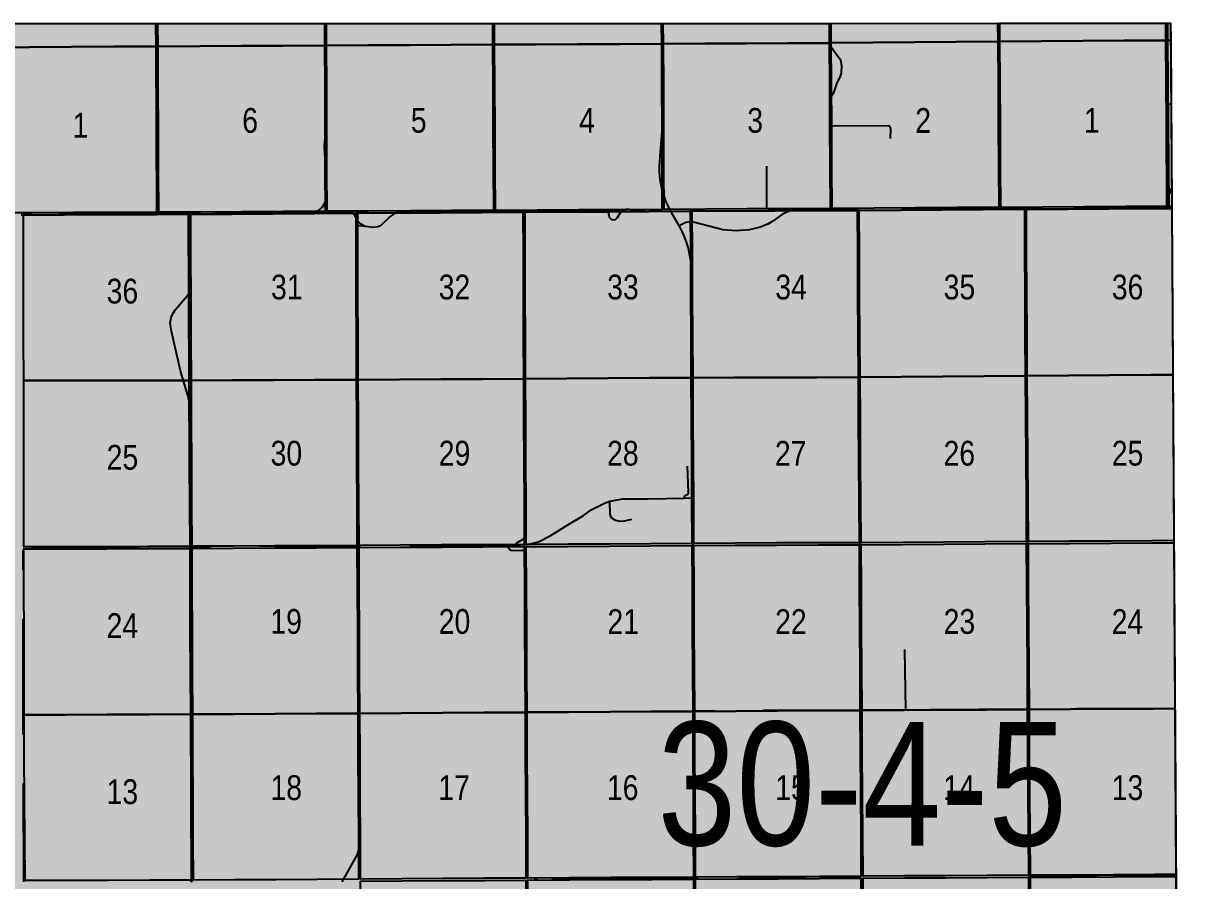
# Model space of a CAD drawing. Extents: x 639460 to 650829, y 5702863 to 5715975.
# Drawn here: x 646447.3 to 646823.9, y 5712646.3 to 5712923.3 of the extents above; entities that cross this region are included whole.
import ezdxf

# ---------------------------------------------------------------- set-up
doc = ezdxf.new("R2010")
doc.units = 0
doc.header["$LTSCALE"] = 5
doc.linetypes.add('DASHED2', pattern=[9.525, 6.35, -3.175])
doc.layers.add('Quarters', color=8, linetype='Continuous')
doc.layers.add('RoadSeg', color=57, linetype='DASHED2')
doc.layers.add('ROUTE-MAP-BACKGROUND-H', color=7, linetype='Continuous', true_color=0xf0ebff)
doc.styles.add('120', font='ARIALN.TTF', dxfattribs={"height": 13})

msp = doc.modelspace()

# ---------------------------------------------------------------- hatches: boundary and pattern name
at = {"layer": 'ROUTE-MAP-BACKGROUND-H'}
h = msp.add_hatch(color=256, dxfattribs=at)
h.dxf.hatch_style = 1
h.paths.add_polyline_path([(644722.08, 5712923.1), (644716.33, 5711989.96), (646823.87, 5711989.96), (646818.02, 5712923.31)])

# ---------------------------------------------------------------- linework, layer by layer
at = {"layer": 'Quarters'}
for points in [[(646163.5, 5712923.25), (646490.16, 5712923.28), (646490.19, 5712915.85), (646490.31, 5712889.06), (646490.43, 5712862.26), (646490.43, 5712861.57), (646490.43, 5712861.57), (646474.03, 5712861.52), (646447.32, 5712861.42), (646446.65, 5712861.42)], [(646446.65, 5712861.42), (646447.32, 5712861.42), (646474.03, 5712861.52), (646490.43, 5712861.57), (646500.73, 5712861.6), (646500.84, 5712834.74), (646500.95, 5712807.94), (646501.06, 5712781.15), (646501.18, 5712754.32), (646501.18, 5712753.65), (646501.28, 5712726.84), (646501.39, 5712700.03), (646501.51, 5712673.22), (646501.61, 5712646.42), (646501.62, 5712645.75)], [(646501.62, 5712645.75), (646501.61, 5712646.42), (646501.51, 5712673.22), (646501.39, 5712700.03), (646501.28, 5712726.84), (646501.18, 5712753.65), (646501.18, 5712754.32), (646501.06, 5712781.15), (646500.95, 5712807.94), (646500.84, 5712834.74), (646500.73, 5712861.6), (646501.4, 5712861.6), (646528.07, 5712861.77), (646554.73, 5712861.94), (646555.4, 5712861.94), (646582.07, 5712862.09), (646608.75, 5712862.26), (646609.42, 5712862.26), (646636.1, 5712862.43), (646662.79, 5712862.6), (646663.46, 5712862.6), (646690.11, 5712862.77), (646716.73, 5712862.88), (646717.4, 5712862.88), (646744.1, 5712863.05), (646770.79, 5712863.21), (646771.46, 5712863.21), (646798.11, 5712863.35), (646816.84, 5712863.44), (646818.4, 5712863.45), (646820.43, 5712539.74)]]:
    msp.add_lwpolyline(points, dxfattribs=at)
for points in [[(646449.29, 5712915.62), (646435.65, 5712915.54), (646435.64, 5712923.28), (646490.16, 5712923.28), (646490.19, 5712915.85), (646476.56, 5712915.78), (646462.93, 5712915.7), (646449.29, 5712915.62)], [(646816.84, 5712863.44), (646798.11, 5712863.35), (646771.46, 5712863.21), (646770.79, 5712863.21), (646744.1, 5712863.05), (646717.4, 5712862.88), (646716.73, 5712862.88), (646690.11, 5712862.77), (646663.46, 5712862.6), (646662.79, 5712862.6), (646636.1, 5712862.43), (646609.42, 5712862.26), (646608.75, 5712862.26), (646582.07, 5712862.09), (646555.4, 5712861.94), (646554.73, 5712861.94), (646528.07, 5712861.77), (646501.4, 5712861.6), (646500.73, 5712861.6), (646490.43, 5712861.57), (646490.43, 5712862.26), (646490.31, 5712889.06), (646490.19, 5712915.85), (646490.16, 5712923.28), (646816.46, 5712923.31), (646816.5, 5712917.81), (646816.71, 5712891), (646816.84, 5712864.15), (646816.84, 5712863.44)], [(646504.31, 5712915.92), (646490.86, 5712915.85), (646490.83, 5712923.28), (646544.61, 5712923.29), (646544.65, 5712916.13), (646531.2, 5712916.06), (646517.76, 5712915.99), (646504.31, 5712915.92)], [(646558.72, 5712916.21), (646545.32, 5712916.13), (646545.28, 5712923.29), (646598.92, 5712923.29), (646598.93, 5712916.46), (646585.53, 5712916.38), (646572.12, 5712916.29), (646558.72, 5712916.21)], [(646613.07, 5712916.52), (646599.6, 5712916.47), (646599.59, 5712923.29), (646653.44, 5712923.3), (646653.48, 5712916.67), (646640.01, 5712916.62), (646626.54, 5712916.57), (646613.07, 5712916.52)], [(646707.71, 5712916.95), (646694.32, 5712916.88), (646680.93, 5712916.82), (646667.54, 5712916.75), (646654.15, 5712916.68), (646654.11, 5712923.3), (646707.68, 5712923.3), (646707.71, 5712916.95)], [(646721.83, 5712917.08), (646708.38, 5712916.96), (646708.35, 5712923.3), (646762.14, 5712923.31), (646762.18, 5712917.43), (646748.73, 5712917.31), (646735.28, 5712917.19), (646721.83, 5712917.08)], [(646816.5, 5712917.81), (646803.08, 5712917.71), (646789.67, 5712917.62), (646776.26, 5712917.53), (646762.85, 5712917.43), (646762.81, 5712923.31), (646816.46, 5712923.31), (646816.5, 5712917.81)], [(646818.4, 5712863.45), (646816.84, 5712863.44), (646816.84, 5712864.15), (646816.71, 5712891), (646816.5, 5712917.81), (646816.46, 5712923.31), (646818.02, 5712923.31), (646818.4, 5712863.45)], [(646818.06, 5712917.83), (646817.17, 5712917.82), (646817.13, 5712923.31), (646818.02, 5712923.31), (646818.06, 5712917.83)], [(646558.92, 5712862.64), (646545.49, 5712862.56), (646545.44, 5712875.97), (646545.4, 5712889.37), (646545.36, 5712902.75), (646545.32, 5712916.13), (646558.72, 5712916.21), (646572.12, 5712916.29), (646585.53, 5712916.38), (646598.93, 5712916.46), (646599, 5712903.08), (646599.07, 5712889.69), (646599.14, 5712876.28), (646599.21, 5712862.86), (646585.78, 5712862.79), (646572.35, 5712862.71), (646558.92, 5712862.64)], [(646613.33, 5712862.93), (646599.88, 5712862.86), (646599.81, 5712876.28), (646599.74, 5712889.69), (646599.67, 5712903.08), (646599.6, 5712916.47), (646613.07, 5712916.52), (646626.54, 5712916.57), (646640.01, 5712916.62), (646653.48, 5712916.67), (646653.57, 5712903.28), (646653.66, 5712889.89), (646653.67, 5712876.51), (646653.67, 5712863.13), (646640.22, 5712863.06), (646626.78, 5712863), (646613.33, 5712862.93)], [(646654.15, 5712916.68), (646667.54, 5712916.75), (646680.93, 5712916.82), (646694.32, 5712916.88), (646707.71, 5712916.95), (646707.79, 5712903.63), (646707.86, 5712890.3), (646707.94, 5712876.9), (646708.02, 5712863.5), (646694.6, 5712863.41), (646681.18, 5712863.32), (646667.76, 5712863.23), (646654.34, 5712863.14), (646654.33, 5712876.51), (646654.33, 5712889.89), (646654.24, 5712903.29), (646654.15, 5712916.68)], [(646722.15, 5712863.59), (646708.69, 5712863.51), (646708.61, 5712876.9), (646708.53, 5712890.3), (646708.46, 5712903.63), (646708.38, 5712916.96), (646721.83, 5712917.08), (646735.28, 5712917.19), (646748.73, 5712917.31), (646762.18, 5712917.43), (646762.27, 5712904.01), (646762.36, 5712890.59), (646762.44, 5712877.21), (646762.53, 5712863.84), (646749.07, 5712863.75), (646735.61, 5712863.67), (646722.15, 5712863.59)], [(646762.85, 5712917.43), (646776.26, 5712917.53), (646789.67, 5712917.62), (646803.08, 5712917.71), (646816.5, 5712917.81), (646816.6, 5712904.4), (646816.71, 5712891), (646816.77, 5712877.58), (646816.84, 5712864.15), (646803.43, 5712864.07), (646790.02, 5712864), (646776.61, 5712863.92), (646763.2, 5712863.84), (646763.11, 5712877.22), (646763.03, 5712890.6), (646762.94, 5712904.01), (646762.85, 5712917.43)], [(646818.39, 5712864.16), (646817.51, 5712864.16), (646817.44, 5712877.58), (646817.38, 5712891.01), (646817.27, 5712904.41), (646817.17, 5712917.82), (646818.06, 5712917.83), (646818.39, 5712864.16)], [(646450.03, 5712862.1), (646436.56, 5712862.07), (646436.33, 5712875.42), (646436.1, 5712888.77), (646435.88, 5712902.15), (646435.65, 5712915.54), (646449.29, 5712915.62), (646462.93, 5712915.7), (646476.56, 5712915.78), (646490.19, 5712915.85), (646490.25, 5712902.45), (646490.31, 5712889.06), (646490.37, 5712875.66), (646490.43, 5712862.26), (646476.97, 5712862.19), (646463.5, 5712862.13), (646450.03, 5712862.1)], [(646504.52, 5712862.33), (646491.1, 5712862.26), (646491.04, 5712875.66), (646490.98, 5712889.06), (646490.92, 5712902.46), (646490.86, 5712915.85), (646504.31, 5712915.92), (646517.76, 5712915.99), (646531.2, 5712916.06), (646544.65, 5712916.13), (646544.69, 5712902.75), (646544.73, 5712889.37), (646544.77, 5712875.96), (646544.82, 5712862.56), (646531.38, 5712862.48), (646517.95, 5712862.41), (646504.52, 5712862.33)], [(646460.82, 5712807.87), (646447.44, 5712807.85), (646447.41, 5712821.2), (646447.38, 5712834.55), (646447.35, 5712847.99), (646447.32, 5712861.42), (646460.67, 5712861.47), (646474.03, 5712861.52), (646487.38, 5712861.56), (646500.73, 5712861.6), (646500.79, 5712848.17), (646500.84, 5712834.74), (646500.89, 5712821.34), (646500.95, 5712807.94), (646487.57, 5712807.92), (646474.2, 5712807.89), (646460.82, 5712807.87)], [(646514.93, 5712807.99), (646501.62, 5712807.94), (646501.56, 5712821.34), (646501.51, 5712834.74), (646501.46, 5712848.17), (646501.4, 5712861.6), (646514.73, 5712861.69), (646528.07, 5712861.77), (646541.4, 5712861.85), (646554.73, 5712861.94), (646554.75, 5712848.43), (646554.76, 5712834.92), (646554.82, 5712821.52), (646554.88, 5712808.12), (646541.56, 5712808.08), (646528.24, 5712808.03), (646514.93, 5712807.99)], [(646568.89, 5712808.2), (646555.55, 5712808.12), (646555.49, 5712821.52), (646555.43, 5712834.92), (646555.42, 5712848.43), (646555.4, 5712861.94), (646568.73, 5712862.02), (646582.07, 5712862.09), (646595.41, 5712862.18), (646608.75, 5712862.26), (646608.79, 5712848.74), (646608.83, 5712835.22), (646608.87, 5712821.83), (646608.91, 5712808.43), (646595.57, 5712808.35), (646582.23, 5712808.28), (646568.89, 5712808.2)], [(646663.05, 5712808.8), (646649.68, 5712808.71), (646636.31, 5712808.62), (646622.95, 5712808.52), (646609.58, 5712808.43), (646609.54, 5712821.83), (646609.5, 5712835.23), (646609.46, 5712848.75), (646609.42, 5712862.26), (646622.76, 5712862.35), (646636.1, 5712862.43), (646649.44, 5712862.51), (646662.79, 5712862.6), (646662.85, 5712849.09), (646662.92, 5712835.58), (646662.98, 5712822.19), (646663.05, 5712808.8)], [(646677.04, 5712808.83), (646663.72, 5712808.8), (646663.65, 5712822.19), (646663.59, 5712835.59), (646663.52, 5712849.09), (646663.46, 5712862.6), (646676.78, 5712862.69), (646690.11, 5712862.77), (646703.42, 5712862.82), (646716.73, 5712862.88), (646716.81, 5712849.29), (646716.88, 5712835.71), (646716.96, 5712822.31), (646717.03, 5712808.92), (646703.7, 5712808.89), (646690.37, 5712808.86), (646677.04, 5712808.83)], [(646731.04, 5712809.06), (646717.7, 5712808.93), (646717.63, 5712822.32), (646717.55, 5712835.71), (646717.48, 5712849.3), (646717.4, 5712862.88), (646730.75, 5712862.96), (646744.1, 5712863.05), (646757.44, 5712863.13), (646770.79, 5712863.21), (646770.84, 5712849.69), (646770.89, 5712836.16), (646770.97, 5712822.8), (646771.06, 5712809.44), (646757.72, 5712809.31), (646744.38, 5712809.19), (646731.04, 5712809.06)], [(646785.08, 5712809.53), (646771.73, 5712809.45), (646771.64, 5712822.81), (646771.56, 5712836.17), (646771.51, 5712849.69), (646771.46, 5712863.21), (646784.79, 5712863.28), (646798.11, 5712863.35), (646811.44, 5712863.42), (646818.4, 5712863.45), (646818.73, 5712809.74), (646811.77, 5712809.7), (646798.43, 5712809.61), (646785.08, 5712809.53)], [(646460.92, 5712754.16), (646447.52, 5712754.12), (646447.51, 5712767.59), (646447.51, 5712781.06), (646447.47, 5712794.46), (646447.44, 5712807.85), (646460.82, 5712807.87), (646474.2, 5712807.89), (646487.57, 5712807.92), (646500.95, 5712807.94), (646501, 5712794.54), (646501.06, 5712781.15), (646501.12, 5712767.74), (646501.18, 5712754.32), (646487.75, 5712754.26), (646474.32, 5712754.2), (646460.92, 5712754.16)], [(646515.16, 5712754.39), (646501.84, 5712754.32), (646501.79, 5712767.74), (646501.73, 5712781.15), (646501.67, 5712794.55), (646501.62, 5712807.94), (646514.93, 5712807.99), (646528.24, 5712808.03), (646541.56, 5712808.08), (646554.88, 5712808.12), (646554.94, 5712794.72), (646555, 5712781.33), (646555.06, 5712767.95), (646555.12, 5712754.57), (646541.8, 5712754.51), (646528.48, 5712754.45), (646515.16, 5712754.39)], [(646569.13, 5712754.66), (646555.79, 5712754.58), (646555.73, 5712767.95), (646555.67, 5712781.33), (646555.61, 5712794.73), (646555.55, 5712808.12), (646568.89, 5712808.2), (646582.23, 5712808.28), (646595.57, 5712808.35), (646608.91, 5712808.43), (646608.97, 5712795.05), (646609.04, 5712781.66), (646609.1, 5712768.28), (646609.16, 5712754.89), (646595.82, 5712754.81), (646582.48, 5712754.74), (646569.13, 5712754.66)], [(646609.58, 5712808.43), (646622.95, 5712808.52), (646636.31, 5712808.62), (646649.68, 5712808.71), (646663.05, 5712808.8), (646663.11, 5712795.4), (646663.18, 5712782.01), (646663.25, 5712768.61), (646663.32, 5712755.22), (646649.95, 5712755.12), (646636.58, 5712755.02), (646623.21, 5712754.96), (646609.83, 5712754.9), (646609.77, 5712768.28), (646609.71, 5712781.67), (646609.64, 5712795.05), (646609.58, 5712808.43)], [(646677.33, 5712755.31), (646663.99, 5712755.22), (646663.92, 5712768.62), (646663.85, 5712782.01), (646663.78, 5712795.4), (646663.72, 5712808.8), (646677.04, 5712808.83), (646690.37, 5712808.86), (646703.7, 5712808.89), (646717.03, 5712808.92), (646717.11, 5712795.53), (646717.19, 5712782.14), (646717.27, 5712768.79), (646717.35, 5712755.45), (646704.01, 5712755.42), (646690.67, 5712755.39), (646677.33, 5712755.31)], [(646731.36, 5712755.55), (646718.02, 5712755.45), (646717.94, 5712768.8), (646717.86, 5712782.15), (646717.78, 5712795.54), (646717.7, 5712808.93), (646731.04, 5712809.06), (646744.38, 5712809.19), (646757.72, 5712809.31), (646771.06, 5712809.44), (646771.14, 5712796.05), (646771.23, 5712782.65), (646771.31, 5712769.26), (646771.39, 5712755.86), (646758.05, 5712755.76), (646744.7, 5712755.66), (646731.36, 5712755.55)], [(646785.41, 5712755.94), (646772.06, 5712755.86), (646771.98, 5712769.26), (646771.89, 5712782.66), (646771.81, 5712796.05), (646771.73, 5712809.45), (646785.08, 5712809.53), (646798.43, 5712809.61), (646811.77, 5712809.7), (646818.73, 5712809.74), (646819.07, 5712756.14), (646812.12, 5712756.1), (646798.77, 5712756.02), (646785.41, 5712755.94)], [(646623.48, 5712700.75), (646610.11, 5712700.67), (646610.04, 5712714.05), (646609.97, 5712727.44), (646609.9, 5712740.83), (646609.83, 5712754.23), (646623.21, 5712754.29), (646636.58, 5712754.35), (646649.95, 5712754.45), (646663.32, 5712754.55), (646663.39, 5712741.16), (646663.46, 5712727.76), (646663.53, 5712714.37), (646663.6, 5712700.97), (646650.23, 5712700.9), (646636.85, 5712700.82), (646623.48, 5712700.75)], [(646677.62, 5712701.06), (646664.27, 5712700.98), (646664.2, 5712714.37), (646664.13, 5712727.77), (646664.06, 5712741.16), (646663.99, 5712754.55), (646677.33, 5712754.64), (646690.68, 5712754.72), (646704.01, 5712754.75), (646717.35, 5712754.78), (646717.43, 5712741.43), (646717.5, 5712728.08), (646717.58, 5712714.69), (646717.66, 5712701.31), (646704.31, 5712701.23), (646690.96, 5712701.14), (646677.62, 5712701.06)], [(646731.68, 5712701.39), (646718.33, 5712701.31), (646718.25, 5712714.7), (646718.17, 5712728.09), (646718.1, 5712741.43), (646718.02, 5712754.78), (646731.36, 5712754.88), (646744.71, 5712754.99), (646758.05, 5712755.09), (646771.4, 5712755.19), (646771.48, 5712741.8), (646771.56, 5712728.4), (646771.65, 5712715), (646771.73, 5712701.61), (646758.38, 5712701.53), (646745.03, 5712701.46), (646731.68, 5712701.39)], [(646785.76, 5712701.69), (646772.4, 5712701.61), (646772.32, 5712715.01), (646772.23, 5712728.4), (646772.15, 5712741.8), (646772.07, 5712755.19), (646785.42, 5712755.27), (646798.77, 5712755.35), (646812.12, 5712755.43), (646819.07, 5712755.47), (646819.41, 5712701.88), (646812.47, 5712701.84), (646799.11, 5712701.76), (646785.76, 5712701.69)], [(646461.02, 5712699.91), (646447.56, 5712699.87), (646447.55, 5712713.27), (646447.54, 5712726.67), (646447.53, 5712740.06), (646447.52, 5712753.45), (646460.92, 5712753.49), (646474.32, 5712753.53), (646487.75, 5712753.59), (646501.18, 5712753.65), (646501.23, 5712740.25), (646501.28, 5712726.84), (646501.33, 5712713.43), (646501.39, 5712700.03), (646487.94, 5712699.99), (646474.48, 5712699.95), (646461.02, 5712699.91)], [(646515.39, 5712700.1), (646502.06, 5712700.03), (646502, 5712713.44), (646501.95, 5712726.84), (646501.9, 5712740.25), (646501.85, 5712753.65), (646515.16, 5712753.72), (646528.48, 5712753.78), (646541.8, 5712753.84), (646555.12, 5712753.9), (646555.18, 5712740.51), (646555.25, 5712727.12), (646555.31, 5712713.72), (646555.38, 5712700.33), (646542.05, 5712700.25), (646528.72, 5712700.18), (646515.39, 5712700.1)], [(646569.39, 5712700.41), (646556.05, 5712700.33), (646555.98, 5712713.73), (646555.92, 5712727.12), (646555.85, 5712740.51), (646555.79, 5712753.91), (646569.14, 5712753.99), (646582.48, 5712754.07), (646595.82, 5712754.14), (646609.17, 5712754.22), (646609.23, 5712740.83), (646609.3, 5712727.43), (646609.37, 5712714.05), (646609.44, 5712700.66), (646596.09, 5712700.58), (646582.74, 5712700.5), (646569.39, 5712700.41)], [(646786.09, 5712648.1), (646772.73, 5712648.03), (646772.65, 5712661.43), (646772.57, 5712674.82), (646772.48, 5712688.22), (646772.4, 5712701.61), (646785.76, 5712701.69), (646799.11, 5712701.76), (646812.47, 5712701.84), (646819.41, 5712701.88), (646819.75, 5712648.28), (646812.82, 5712648.24), (646799.46, 5712648.17), (646786.09, 5712648.1)], [(646461.32, 5712646.33), (646447.89, 5712646.3), (646447.81, 5712659.68), (646447.73, 5712673.07), (646447.64, 5712686.47), (646447.56, 5712699.87), (646461.02, 5712699.91), (646474.48, 5712699.95), (646487.94, 5712699.99), (646501.39, 5712700.03), (646501.45, 5712686.62), (646501.51, 5712673.22), (646501.56, 5712659.82), (646501.61, 5712646.42), (646488.19, 5712646.39), (646474.76, 5712646.36), (646461.32, 5712646.33)], [(646515.62, 5712646.5), (646502.28, 5712646.42), (646502.23, 5712659.82), (646502.18, 5712673.22), (646502.12, 5712686.63), (646502.06, 5712700.03), (646515.39, 5712700.1), (646528.72, 5712700.18), (646542.05, 5712700.25), (646555.38, 5712700.33), (646555.44, 5712686.94), (646555.5, 5712673.55), (646555.57, 5712660.16), (646555.63, 5712646.77), (646542.29, 5712646.67), (646528.95, 5712646.58), (646515.62, 5712646.5)], [(646569.65, 5712646.86), (646556.3, 5712646.78), (646556.24, 5712660.17), (646556.17, 5712673.56), (646556.11, 5712686.94), (646556.05, 5712700.33), (646569.39, 5712700.41), (646582.74, 5712700.5), (646596.09, 5712700.58), (646609.44, 5712700.66), (646609.5, 5712687.28), (646609.57, 5712673.9), (646609.64, 5712660.51), (646609.71, 5712647.13), (646596.35, 5712647.04), (646583, 5712646.95), (646569.65, 5712646.86)], [(646623.75, 5712647.2), (646610.38, 5712647.13), (646610.31, 5712660.52), (646610.24, 5712673.9), (646610.17, 5712687.28), (646610.11, 5712700.67), (646623.48, 5712700.75), (646636.85, 5712700.82), (646650.23, 5712700.9), (646663.6, 5712700.97), (646663.66, 5712687.58), (646663.73, 5712674.19), (646663.8, 5712660.8), (646663.87, 5712647.41), (646650.5, 5712647.34), (646637.12, 5712647.27), (646623.75, 5712647.2)], [(646677.89, 5712647.49), (646664.54, 5712647.42), (646664.47, 5712660.8), (646664.4, 5712674.19), (646664.33, 5712687.58), (646664.27, 5712700.98), (646677.62, 5712701.06), (646690.96, 5712701.14), (646704.31, 5712701.23), (646717.66, 5712701.31), (646717.74, 5712687.91), (646717.82, 5712674.52), (646717.9, 5712661.13), (646717.97, 5712647.73), (646704.61, 5712647.65), (646691.24, 5712647.56), (646677.89, 5712647.49)], [(646732, 5712647.81), (646718.64, 5712647.74), (646718.57, 5712661.13), (646718.49, 5712674.52), (646718.41, 5712687.92), (646718.33, 5712701.31), (646731.68, 5712701.39), (646745.03, 5712701.46), (646758.38, 5712701.53), (646771.73, 5712701.61), (646771.81, 5712688.21), (646771.9, 5712674.82), (646771.98, 5712661.42), (646772.06, 5712648.03), (646758.71, 5712647.95), (646745.35, 5712647.88), (646732, 5712647.81)], [(646569.93, 5712592.6), (646556.57, 5712592.51), (646556.49, 5712605.94), (646556.42, 5712619.36), (646556.36, 5712632.73), (646556.3, 5712646.11), (646569.65, 5712646.19), (646583.01, 5712646.28), (646596.36, 5712646.37), (646609.71, 5712646.46), (646609.79, 5712633.06), (646609.87, 5712619.66), (646609.95, 5712606.26), (646610.04, 5712592.87), (646596.67, 5712592.78), (646583.3, 5712592.69), (646569.93, 5712592.6)], [(646624.07, 5712592.94), (646610.71, 5712592.87), (646610.62, 5712606.27), (646610.54, 5712619.67), (646610.46, 5712633.06), (646610.38, 5712646.46), (646623.75, 5712646.53), (646637.13, 5712646.6), (646650.5, 5712646.67), (646663.88, 5712646.74), (646663.95, 5712633.35), (646664.02, 5712619.97), (646664.09, 5712606.56), (646664.16, 5712593.16), (646650.8, 5712593.09), (646637.43, 5712593.02), (646624.07, 5712592.94)], [(646678.19, 5712593.24), (646664.83, 5712593.17), (646664.76, 5712606.57), (646664.69, 5712619.97), (646664.62, 5712633.36), (646664.55, 5712646.75), (646677.9, 5712646.82), (646691.25, 5712646.89), (646704.61, 5712646.98), (646717.98, 5712647.06), (646718.06, 5712633.67), (646718.14, 5712620.27), (646718.22, 5712606.88), (646718.3, 5712593.48), (646704.92, 5712593.4), (646691.55, 5712593.32), (646678.19, 5712593.24)], [(646732.33, 5712593.56), (646718.97, 5712593.49), (646718.89, 5712606.88), (646718.81, 5712620.28), (646718.73, 5712633.67), (646718.65, 5712647.07), (646732, 5712647.14), (646745.36, 5712647.21), (646758.71, 5712647.28), (646772.07, 5712647.36), (646772.15, 5712633.96), (646772.23, 5712620.57), (646772.32, 5712607.17), (646772.4, 5712593.78), (646759.04, 5712593.7), (646745.68, 5712593.63), (646732.33, 5712593.56)], [(646786.44, 5712593.85), (646773.07, 5712593.78), (646772.99, 5712607.17), (646772.9, 5712620.57), (646772.82, 5712633.97), (646772.74, 5712647.36), (646786.1, 5712647.43), (646799.46, 5712647.5), (646812.82, 5712647.57), (646819.75, 5712647.61), (646820.09, 5712594.01), (646813.17, 5712593.98), (646799.8, 5712593.91), (646786.44, 5712593.85)]]:
    msp.add_lwpolyline(points, close=True, dxfattribs=at)
at = {"layer": 'RoadSeg'}
for p, q in [((646762.88, 5712863.52), (646762.52, 5712923.31)), ((646817.05, 5712897.13), (646816.85, 5712923.31)), ((646817.05, 5712897.13), (646818.19, 5712897.27)), ((646708.3, 5712863.2), (646708.14, 5712889.96)), ((646545.2, 5712862.22), (646545.21, 5712866.92)), ((646818.39, 5712863.82), (646771.14, 5712863.58)), ((646490.66, 5712861.86), (646447.01, 5712861.66)), ((646490.66, 5712861.86), (646490.62, 5712862.8)), ((646501.09, 5712861.93), (646490.66, 5712861.86)), ((646501.08, 5712861.53), (646501.09, 5712861.93)), ((646540.67, 5712862.18), (646501.09, 5712861.93)), ((646545.2, 5712862.22), (646540.67, 5712862.18)), ((646555.01, 5712858), (646554.94, 5712860.1)), ((646708.3, 5712863.2), (646696.14, 5712863.02)), ((646717.03, 5712863.25), (646708.3, 5712863.2)), ((646762.88, 5712863.52), (646717.03, 5712863.25)), ((646717.64, 5712763.42), (646717.03, 5712863.25)), ((646771.14, 5712863.58), (646762.88, 5712863.52)), ((646771.2, 5712863.08), (646771.14, 5712863.58)), ((646771.21, 5712839.78), (646771.2, 5712863.08)), ((646555.44, 5712754.35), (646555.01, 5712858)), ((646557.8, 5712857.62), (646555.01, 5712858)), ((646501.46, 5712754.95), (646501.41, 5712798.26)), ((646663.58, 5712769.78), (646660.8, 5712769.83)), ((646717.69, 5712758.02), (646717.64, 5712763.42)), ((646621.17, 5712759.91), (646622.76, 5712760.9)), ((646501.5, 5712754.11), (646501.46, 5712754.95)), ((646603.96, 5712754.61), (646555.44, 5712754.35)), ((646606.69, 5712754.64), (646603.96, 5712754.61)), ((646718.02, 5712701.41), (646717.69, 5712758.02)), ((646555.44, 5712754.35), (646501.5, 5712754.11)), ((646501.52, 5712753.71), (646501.5, 5712754.11)), ((646501.94, 5712646.06), (646501.52, 5712753.71)), ((646555.46, 5712753.82), (646555.44, 5712754.35)), ((646771.99, 5712701.68), (646771.75, 5712738.68)), ((646732.48, 5712701.43), (646732.17, 5712720.93)), ((646819.41, 5712701.95), (646771.99, 5712701.68)), ((646718.02, 5712701.41), (646663.92, 5712701.08)), ((646732.48, 5712701.43), (646718.02, 5712701.41)), ((646771.99, 5712701.68), (646732.48, 5712701.43)), ((646772.36, 5712647.67), (646771.99, 5712701.68)), ((646550.38, 5712645.93), (646552.73, 5712650.09)), ((646664.21, 5712647.03), (646663.51, 5712647.05)), ((646665.24, 5712647), (646664.21, 5712647.03)), ((646772.78, 5712581.23), (646772.36, 5712647.67))]:
    msp.add_line(p, q, dxfattribs=at)
for points in [[(646490.62, 5712862.8), (646490.42, 5712873.3), (646490.57, 5712888.62), (646490.49, 5712923.28)], [(646545.21, 5712866.92), (646545.22, 5712875.61), (646544.75, 5712881.02), (646544.66, 5712883.85), (646545.13, 5712889.6), (646545.15, 5712893.9), (646544.99, 5712923.29)], [(646653.91, 5712895.92), (646653.9, 5712901.44), (646653.85, 5712907.1), (646653.79, 5712917.85), (646653.75, 5712923.3)], [(646708.14, 5712889.96), (646708.03, 5712897.69), (646708.18, 5712899.28), (646709.3, 5712901.22), (646710.25, 5712904.05), (646711.41, 5712906.15), (646711.71, 5712907.28), (646711.74, 5712909.57), (646711.42, 5712911.25), (646708.73, 5712914.99), (646708.23, 5712915.94), (646708.03, 5712917.01), (646707.99, 5712923.3)], [(646659.24, 5712857.82), (646658.8, 5712858.61), (646657.31, 5712861.22), (646656.67, 5712862.37), (646656.16, 5712863.32), (646655.85, 5712863.94), (646655.46, 5712864.78), (646655.08, 5712865.65), (646654.76, 5712866.46), (646654.28, 5712867.85), (646653.88, 5712869.22), (646653.54, 5712870.59), (646653.33, 5712871.64), (646653.14, 5712872.84), (646653.01, 5712873.99), (646652.93, 5712875.14), (646652.89, 5712876.45), (646652.91, 5712877.42), (646652.96, 5712878.54), (646653.08, 5712880.23), (646653.45, 5712884.45), (646653.73, 5712888.39), (646653.85, 5712891.29), (646653.91, 5712894.4), (646653.91, 5712895.92)], [(646818.37, 5712868.34), (646818.32, 5712868.41), (646817.61, 5712870.3), (646817.17, 5712872.31), (646817.05, 5712875.05), (646817.05, 5712897.13)], [(646727.52, 5712886.06), (646727.58, 5712889.23), (646727.4, 5712889.9), (646726.77, 5712890.22), (646709.08, 5712890.06), (646708.14, 5712889.96)], [(646599.48, 5712862.57), (646599.41, 5712876.17), (646599.3, 5712889.87)], [(646687.72, 5712863.4), (646687.51, 5712864.23), (646687.55, 5712877.13)], [(646540.67, 5712862.18), (646541.61, 5712862.36), (646542.82, 5712862.92), (646543.85, 5712863.76), (646544.86, 5712865.39), (646545.21, 5712866.92)], [(646500.95, 5712836.53), (646501.06, 5712836.84), (646501.2, 5712839.17), (646501.08, 5712861.53)], [(646554.94, 5712860.1), (646554.28, 5712861.49), (646553.66, 5712861.97), (646552.9, 5712862.23), (646545.2, 5712862.22)], [(646557.8, 5712857.62), (646556.38, 5712858.36), (646555.19, 5712859.6), (646554.94, 5712860.1)], [(646599.48, 5712862.57), (646570.29, 5712862.29), (646569.36, 5712862.42), (646568.06, 5712862.22), (646566.91, 5712861.62), (646565.75, 5712860.82), (646562.73, 5712857.91), (646561.89, 5712857.54), (646560.55, 5712857.31), (646557.8, 5712857.62)], [(646648.14, 5712863.08), (646647.39, 5712862.66), (646645.26, 5712862.66), (646642.68, 5712863.3), (646642.07, 5712863.18), (646640.8, 5712862.72), (646640.42, 5712862.43), (646639.2, 5712860.5), (646638.48, 5712859.75), (646637.55, 5712859.85), (646637.09, 5712860.19), (646636.71, 5712860.57), (646636.58, 5712861.26), (646636.5, 5712861.74), (646636.12, 5712862.45), (646635.4, 5712862.71), (646620.14, 5712862.55), (646600.65, 5712862.58), (646599.48, 5712862.57)], [(646696.14, 5712863.02), (646694.25, 5712862.41), (646692.67, 5712861.59), (646689.54, 5712859.34), (646687.91, 5712858.43), (646685.42, 5712857.47), (646681.96, 5712856.57), (646677.65, 5712856.26), (646673.37, 5712856.61), (646663.81, 5712859.06), (646662.78, 5712859.19), (646661.34, 5712858.96), (646659.24, 5712857.82)], [(646696.14, 5712863.02), (646693.04, 5712863.17), (646688.45, 5712863.11), (646687.72, 5712863.4)], [(646663.58, 5712769.78), (646663.57, 5712771.59), (646663.46, 5712790.83), (646663.4, 5712803.33), (646663.2, 5712841.45), (646663.17, 5712843.57), (646663.12, 5712845.02), (646663.01, 5712846.34), (646662.82, 5712847.75), (646662.62, 5712848.86), (646662.38, 5712849.98), (646662.01, 5712851.33), (646661.63, 5712852.56), (646661.18, 5712853.77), (646660.72, 5712854.87), (646660.16, 5712856.07), (646659.62, 5712857.13), (646659.24, 5712857.82)], [(646771.75, 5712738.68), (646771.23, 5712820.34), (646771.21, 5712839.78)], [(646501.41, 5712798.26), (646501.31, 5712799.29), (646500.42, 5712803.15), (646498.12, 5712811.04), (646495.15, 5712823.82), (646494.76, 5712826.37), (646495.08, 5712828.29), (646495.69, 5712829.64), (646496.49, 5712830.81), (646500.25, 5712835.3), (646500.77, 5712836.02), (646500.95, 5712836.53)], [(646606.69, 5712754.64), (646606.63, 5712755.07), (646606.81, 5712755.4), (646609.12, 5712756.8), (646609.28, 5712757.86), (646609.26, 5712772.4), (646609.12, 5712808.69)], [(646660.8, 5712769.83), (646661.02, 5712770.75), (646661.93, 5712771.09), (646662.21, 5712771.45), (646662.29, 5712771.95), (646661.9, 5712780.26)], [(646636.78, 5712768.86), (646641.04, 5712769.67), (646649.23, 5712769.7), (646660.8, 5712769.83)], [(646663.92, 5712701.08), (646663.91, 5712702.69), (646663.79, 5712727.32), (646663.62, 5712762.04), (646663.58, 5712768.28), (646663.58, 5712769.78)], [(646622.76, 5712760.9), (646628.29, 5712764.31), (646631.01, 5712766.16), (646635.13, 5712768.31), (646636.78, 5712768.86)], [(646643.81, 5712762.99), (646641.43, 5712762.39), (646640.19, 5712762.36), (646638.7, 5712762.7), (646637.49, 5712763.37), (646637.11, 5712763.95), (646636.93, 5712764.66), (646636.78, 5712768.86)], [(646606.69, 5712754.64), (646610.76, 5712754.98), (646613.75, 5712755.8), (646617.6, 5712757.69), (646621.17, 5712759.91)], [(646609.64, 5712722.07), (646609.45, 5712752.19), (646609.2, 5712752.7), (646608.64, 5712752.95), (646605.27, 5712752.88), (646604.64, 5712753.06), (646604.13, 5712753.71), (646603.96, 5712754.61)], [(646447.5, 5712645.9), (646447.24, 5712699.05), (646447.26, 5712752.85)], [(646501.5, 5712754.11), (646491.75, 5712754.29), (646481.44, 5712753.96), (646447.29, 5712753.81)], [(646552.73, 5712650.09), (646555.26, 5712654.71), (646555.73, 5712656.1), (646555.94, 5712658.49), (646555.46, 5712753.82)], [(646664.21, 5712647.03), (646664.2, 5712648.76), (646664.14, 5712660.45), (646664.08, 5712670.77), (646663.93, 5712699.13), (646663.92, 5712701.08)], [(646718.38, 5712648.28), (646718.4, 5712648.9), (646718.05, 5712681.66), (646718.02, 5712701.41)], [(646663.51, 5712647.05), (646649.88, 5712646.98), (646613.56, 5712646.77), (646612.36, 5712646.67)], [(646664.34, 5712620.28), (646664.33, 5712621.49), (646664.32, 5712624.62), (646664.28, 5712632.15), (646664.24, 5712640.4), (646664.22, 5712645.65), (646664.21, 5712647.03)], [(646718.38, 5712648.28), (646718.37, 5712647.83), (646717.69, 5712647.53), (646710.51, 5712647.49), (646665.24, 5712647)], [(646819.75, 5712648.07), (646812.64, 5712648.03), (646802.2, 5712648.06), (646772.36, 5712647.67)]]:
    msp.add_lwpolyline(points, dxfattribs=at)

# ---------------------------------------------------------------- texts
at = {"layer": 'RoadSeg', "style": '120'}
for s, height, p in [('1', 8, (646463.21, 5712886.4)), ('6', 8, (646518.05, 5712887.95)), ('5', 8, (646572.52, 5712887.97)), ('4', 8, (646626.88, 5712887.94)), ('3', 8, (646681.24, 5712887.96)), ('2', 8, (646735.51, 5712887.92)), ('1', 8, (646790.01, 5712887.94)), ('31', 8.004, (646527.35, 5712834.09)), ('32', 8.004, (646581.53, 5712834.09)), ('33', 8.004, (646635.97, 5712834.09)), ('34', 8.004, (646690.29, 5712834.09)), ('35', 8.004, (646744.69, 5712834.09)), ('36', 8.004, (646799.03, 5712834.08)), ('36', 8.004, (646474.24, 5712832.77)), ('30', 8.004, (646527.21, 5712780.4)), ('29', 8.004, (646581.55, 5712780.41)), ('28', 8.004, (646635.94, 5712780.4)), ('27', 8.004, (646690.17, 5712780.36)), ('26', 8.004, (646744.65, 5712780.39)), ('25', 8.004, (646799.03, 5712780.4)), ('25', 8.004, (646474.24, 5712779.09)), ('24', 8.004, (646474.21, 5712724.69)), ('19', 8.004, (646527.14, 5712726.04)), ('20', 8.004, (646581.55, 5712726.03)), ('21', 8.004, (646636.06, 5712726)), ('22', 8.004, (646690.24, 5712726)), ('23', 8.004, (646744.68, 5712726.03)), ('24', 8.004, (646799, 5712726)), ('13', 8.004, (646474.21, 5712671.03)), ('18', 8.004, (646527.17, 5712672.34)), ('17', 8.004, (646581.4, 5712672.32)), ('16', 8.004, (646635.88, 5712672.33)), ('15', 8.004, (646690.26, 5712672.36)), ('14', 8.004, (646744.59, 5712672.32)), ('13', 8.004, (646799, 5712672.34))]:
    msp.add_text(s, height=height, dxfattribs=at).set_placement(p)
msp.add_text('30-4-5', height=39.983, rotation=359.9576, dxfattribs=at).set_placement((646652.21, 5712657.67))

doc.saveas('drawing.dxf')
